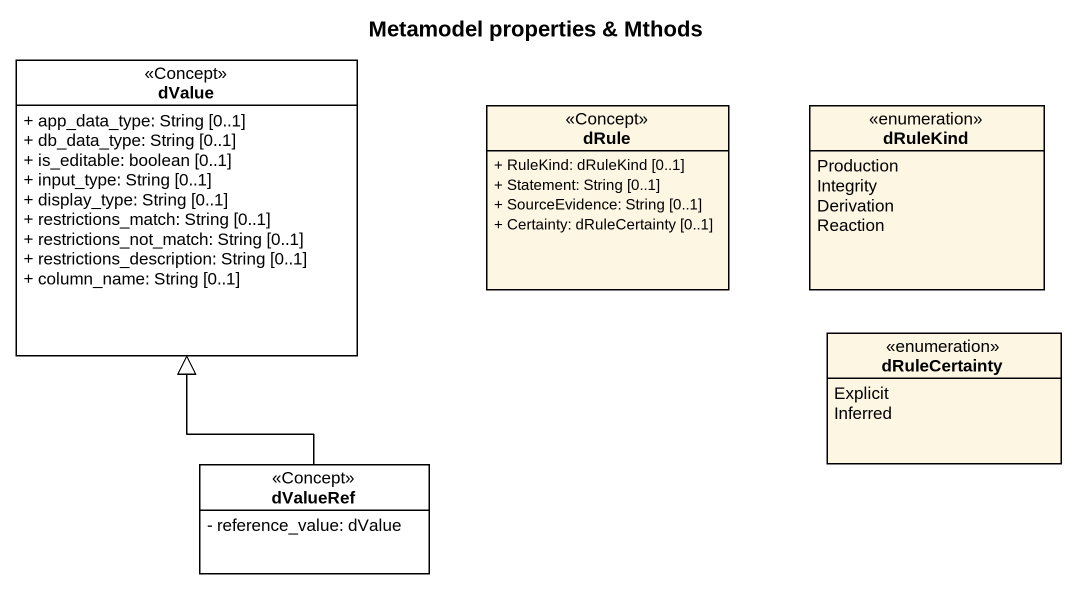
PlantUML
@startuml
title Metamodel properties & Mthods
hide circle
hide empty members
skinparam classAttributeIconSize 0
class dValue <<Concept>> #FFFFFF {
  + app_data_type: String [0..1]
  + db_data_type: String [0..1]
  + is_editable: boolean [0..1]
  + input_type: String [0..1]
  + display_type: String [0..1]
  + restrictions_match: String [0..1]
  + restrictions_not_match: String [0..1]
  + restrictions_description: String [0..1]
  + column_name: String [0..1]
}
class dRule <<Concept>> {
  + RuleKind: dRuleKind [0..1]
  + Statement: String [0..1]
  + SourceEvidence: String [0..1]
  + Certainty: dRuleCertainty [0..1]
}
enum dRuleKind {
  Production
  Integrity
  Derivation
  Reaction
}
enum dRuleCertainty {
  Explicit
  Inferred
}
class dValueRef <<Concept>> #FFFFFF {
  - reference_value: dValue
}
dValueRef -up-|> dValue
@enduml
